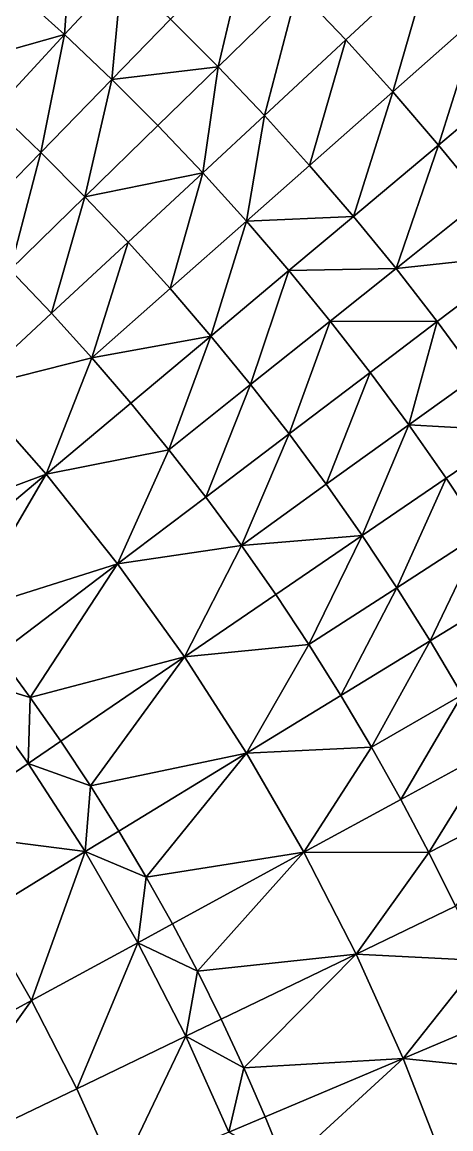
# Model space of a CAD drawing. Header units: millimetres. Extents: x -3750 to 5350, y -3750 to 3750.
# Drawn here: x 1334 to 1663, y 632 to 1482 of the extents above; entities that cross this region are included whole.
import ezdxf

# ---------------------------------------------------------------- set-up
doc = ezdxf.new("R2010")
doc.units = ezdxf.units.MM
doc.header["$MEASUREMENT"] = 0
doc.layers.add('MESH_3D', color=2, linetype='CONTINUOUS')

msp = doc.modelspace()

# ---------------------------------------------------------------- linework, layer by layer
at = {"layer": 'MESH_3D'}
for points in [[(925.34, 3634.04, 32500), (-2410.45, 2872.67, 32500), (3378.63, -1627.06, 32500)], [(925.34, 3634.04, 32500), (3634.04, -925.34, 32500), (3745.34, -186.92, 32500)], [(925.34, 3634.04, 32500), (3378.63, -1627.06, 32500), (3634.04, -925.34, 32500)], [(2618.39, 2684.5, 32500), (925.34, 3634.04, 32500), (3745.34, -186.92, 32500)], [(3378.63, -1627.06, 32500), (-2410.45, 2872.67, 32500), (-1955.38, -3199.84, 32500)], [(1371.92, 1554.58, -698.41), (1366.18, 1472.39, -744.25), (1329.04, 1505.99, -744.25)], [(1371.92, 1554.58, -698.41), (1410.25, 1519.89, -698.41), (1366.18, 1472.39, -744.25)], [(1507.26, 1545.32, -630.5), (1484.26, 1447.71, -698.41), (1447.71, 1484.26, -698.41)], [(1507.26, 1545.32, -630.5), (1545.32, 1507.26, -630.5), (1484.26, 1447.71, -698.41)], [(1647.63, 1528.77, -547.31), (1582.42, 1468.27, -630.5), (1545.32, 1507.26, -630.5)], [(1647.63, 1528.77, -547.31), (1618.53, 1428.36, -630.5), (1582.42, 1468.27, -630.5)], [(1647.63, 1528.77, -547.31), (1685.23, 1487.22, -547.31), (1618.53, 1428.36, -630.5)], [(1410.25, 1519.89, -698.41), (1402.46, 1437.87, -744.25), (1366.18, 1472.39, -744.25)], [(1410.25, 1519.89, -698.41), (1447.71, 1484.26, -698.41), (1402.46, 1437.87, -744.25)], [(1329.04, 1505.99, -744.25), (1366.18, 1472.39, -744.25), (1277.3, 1447.36, -794.3)], [(1545.32, 1507.26, -630.5), (1519.89, 1410.25, -698.41), (1484.26, 1447.71, -698.41)], [(1545.32, 1507.26, -630.5), (1582.42, 1468.27, -630.5), (1519.89, 1410.25, -698.41)], [(1447.71, 1484.26, -698.41), (1484.26, 1447.71, -698.41), (1402.46, 1437.87, -744.25)], [(1685.23, 1487.22, -547.31), (1653.64, 1387.57, -630.5), (1618.53, 1428.36, -630.5)], [(1685.23, 1487.22, -547.31), (1721.78, 1444.74, -547.31), (1653.64, 1387.57, -630.5)], [(1366.18, 1472.39, -744.25), (1312.99, 1415.07, -794.3), (1277.3, 1447.36, -794.3)], [(1366.18, 1472.39, -744.25), (1347.86, 1381.89, -794.3), (1312.99, 1415.07, -794.3)], [(1366.18, 1472.39, -744.25), (1402.46, 1437.87, -744.25), (1347.86, 1381.89, -794.3)], [(1582.42, 1468.27, -630.5), (1554.58, 1371.92, -698.41), (1519.89, 1410.25, -698.41)], [(1582.42, 1468.27, -630.5), (1618.53, 1428.36, -630.5), (1554.58, 1371.92, -698.41)], [(1484.26, 1447.71, -698.41), (1437.87, 1402.46, -744.25), (1402.46, 1437.87, -744.25)], [(1484.26, 1447.71, -698.41), (1472.39, 1366.18, -744.25), (1437.87, 1402.46, -744.25)], [(1484.26, 1447.71, -698.41), (1519.89, 1410.25, -698.41), (1472.39, 1366.18, -744.25)], [(1402.46, 1437.87, -744.25), (1381.89, 1347.86, -794.3), (1347.86, 1381.89, -794.3)], [(1402.46, 1437.87, -744.25), (1437.87, 1402.46, -744.25), (1381.89, 1347.86, -794.3)], [(1721.78, 1444.74, -547.31), (1687.72, 1345.91, -630.5), (1653.64, 1387.57, -630.5)], [(1618.53, 1428.36, -630.5), (1588.3, 1332.74, -698.41), (1554.58, 1371.92, -698.41)], [(1618.53, 1428.36, -630.5), (1653.64, 1387.57, -630.5), (1588.3, 1332.74, -698.41)], [(1312.99, 1415.07, -794.3), (1347.86, 1381.89, -794.3), (1291.74, 1324.35, -840.76)], [(1519.89, 1410.25, -698.41), (1505.99, 1329.04, -744.25), (1472.39, 1366.18, -744.25)], [(1519.89, 1410.25, -698.41), (1554.58, 1371.92, -698.41), (1505.99, 1329.04, -744.25)], [(1437.87, 1402.46, -744.25), (1472.39, 1366.18, -744.25), (1381.89, 1347.86, -794.3)], [(1653.64, 1387.57, -630.5), (1621.03, 1292.73, -698.41), (1588.3, 1332.74, -698.41)], [(1653.64, 1387.57, -630.5), (1687.72, 1345.91, -630.5), (1621.03, 1292.73, -698.41)], [(1347.86, 1381.89, -794.3), (1324.35, 1291.74, -840.76), (1291.74, 1324.35, -840.76)], [(1347.86, 1381.89, -794.3), (1381.89, 1347.86, -794.3), (1324.35, 1291.74, -840.76)], [(1554.58, 1371.92, -698.41), (1588.3, 1332.74, -698.41), (1505.99, 1329.04, -744.25)], [(1472.39, 1366.18, -744.25), (1415.07, 1312.99, -794.3), (1381.89, 1347.86, -794.3)], [(1472.39, 1366.18, -744.25), (1447.36, 1277.3, -794.3), (1415.07, 1312.99, -794.3)], [(1472.39, 1366.18, -744.25), (1505.99, 1329.04, -744.25), (1447.36, 1277.3, -794.3)], [(1381.89, 1347.86, -794.3), (1356.15, 1258.32, -840.76), (1324.35, 1291.74, -840.76)], [(1381.89, 1347.86, -794.3), (1415.07, 1312.99, -794.3), (1356.15, 1258.32, -840.76)], [(1687.72, 1345.91, -630.5), (1720.75, 1303.42, -630.5), (1621.03, 1292.73, -698.41)], [(1505.99, 1329.04, -744.25), (1478.76, 1240.82, -794.3), (1447.36, 1277.3, -794.3)], [(1505.99, 1329.04, -744.25), (1538.65, 1291.08, -744.25), (1478.76, 1240.82, -794.3)], [(1588.3, 1332.74, -698.41), (1538.65, 1291.08, -744.25), (1505.99, 1329.04, -744.25)], [(1588.3, 1332.74, -698.41), (1621.03, 1292.73, -698.41), (1538.65, 1291.08, -744.25)], [(1415.07, 1312.99, -794.3), (1387.1, 1224.12, -840.76), (1356.15, 1258.32, -840.76)], [(1415.07, 1312.99, -794.3), (1447.36, 1277.3, -794.3), (1387.1, 1224.12, -840.76)], [(1720.75, 1303.42, -630.5), (1652.75, 1251.91, -698.41), (1621.03, 1292.73, -698.41)], [(1720.75, 1303.42, -630.5), (1683.45, 1210.32, -698.41), (1652.75, 1251.91, -698.41)], [(1621.03, 1292.73, -698.41), (1570.36, 1252.32, -744.25), (1538.65, 1291.08, -744.25)], [(1621.03, 1292.73, -698.41), (1652.75, 1251.91, -698.41), (1570.36, 1252.32, -744.25)], [(1293.9, 1200.56, -885.22), (1324.35, 1291.74, -840.76), (1356.15, 1258.32, -840.76)], [(1538.65, 1291.08, -744.25), (1509.23, 1203.57, -794.3), (1478.76, 1240.82, -794.3)], [(1538.65, 1291.08, -744.25), (1570.36, 1252.32, -744.25), (1509.23, 1203.57, -794.3)], [(1447.36, 1277.3, -794.3), (1478.76, 1240.82, -794.3), (1387.1, 1224.12, -840.76)], [(1293.9, 1200.56, -885.22), (1356.15, 1258.32, -840.76), (1387.1, 1224.12, -840.76)], [(1570.36, 1252.32, -744.25), (1538.77, 1165.57, -794.3), (1509.23, 1203.57, -794.3)], [(1570.36, 1252.32, -744.25), (1601.1, 1212.78, -744.25), (1538.77, 1165.57, -794.3)], [(1652.75, 1251.91, -698.41), (1601.1, 1212.78, -744.25), (1570.36, 1252.32, -744.25)], [(1652.75, 1251.91, -698.41), (1630.84, 1172.49, -744.25), (1601.1, 1212.78, -744.25)], [(1652.75, 1251.91, -698.41), (1683.45, 1210.32, -698.41), (1630.84, 1172.49, -744.25)], [(1478.76, 1240.82, -794.3), (1417.18, 1189.16, -840.76), (1387.1, 1224.12, -840.76)], [(1478.76, 1240.82, -794.3), (1446.39, 1153.46, -840.76), (1417.18, 1189.16, -840.76)], [(1478.76, 1240.82, -794.3), (1509.23, 1203.57, -794.3), (1446.39, 1153.46, -840.76)], [(1293.9, 1200.56, -885.22), (1387.1, 1224.12, -840.76), (1352.13, 1134.57, -885.22)], [(1352.13, 1134.57, -885.22), (1387.1, 1224.12, -840.76), (1417.18, 1189.16, -840.76)], [(1601.1, 1212.78, -744.25), (1567.35, 1126.85, -794.3), (1538.77, 1165.57, -794.3)], [(1601.1, 1212.78, -744.25), (1630.84, 1172.49, -744.25), (1567.35, 1126.85, -794.3)], [(1683.45, 1210.32, -698.41), (1713.1, 1167.97, -698.41), (1630.84, 1172.49, -744.25)], [(1293.9, 1200.56, -885.22), (1352.13, 1134.57, -885.22), (1237.14, 1091.78, -939.08)], [(1509.23, 1203.57, -794.3), (1474.7, 1117.04, -840.76), (1446.39, 1153.46, -840.76)], [(1509.23, 1203.57, -794.3), (1538.77, 1165.57, -794.3), (1474.7, 1117.04, -840.76)], [(1352.13, 1134.57, -885.22), (1417.18, 1189.16, -840.76), (1446.39, 1153.46, -840.76)], [(1538.77, 1165.57, -794.3), (1502.09, 1079.93, -840.76), (1474.7, 1117.04, -840.76)], [(1538.77, 1165.57, -794.3), (1567.35, 1126.85, -794.3), (1502.09, 1079.93, -840.76)], [(1630.84, 1172.49, -744.25), (1594.95, 1087.42, -794.3), (1567.35, 1126.85, -794.3)], [(1630.84, 1172.49, -744.25), (1659.56, 1131.47, -744.25), (1594.95, 1087.42, -794.3)], [(1713.1, 1167.97, -698.41), (1659.56, 1131.47, -744.25), (1630.84, 1172.49, -744.25)], [(1713.1, 1167.97, -698.41), (1687.25, 1089.74, -744.25), (1659.56, 1131.47, -744.25)], [(1352.13, 1134.57, -885.22), (1446.39, 1153.46, -840.76), (1407, 1065.76, -885.22)], [(1407, 1065.76, -885.22), (1446.39, 1153.46, -840.76), (1474.7, 1117.04, -840.76)], [(1352.13, 1134.57, -885.22), (1263.97, 1060.6, -939.08), (1237.14, 1091.78, -939.08)], [(1352.13, 1134.57, -885.22), (1290.02, 1028.76, -939.08), (1263.97, 1060.6, -939.08)], [(1352.13, 1134.57, -885.22), (1407, 1065.76, -885.22), (1290.02, 1028.76, -939.08)], [(1659.56, 1131.47, -744.25), (1621.57, 1047.32, -794.3), (1594.95, 1087.42, -794.3)], [(1659.56, 1131.47, -744.25), (1687.25, 1089.74, -744.25), (1621.57, 1047.32, -794.3)], [(1567.35, 1126.85, -794.3), (1594.95, 1087.42, -794.3), (1502.09, 1079.93, -840.76)], [(1407, 1065.76, -885.22), (1474.7, 1117.04, -840.76), (1502.09, 1079.93, -840.76)], [(1687.25, 1089.74, -744.25), (1647.17, 1006.57, -794.3), (1621.57, 1047.32, -794.3)], [(1687.25, 1089.74, -744.25), (1713.9, 1047.34, -744.25), (1647.17, 1006.57, -794.3)], [(1594.95, 1087.42, -794.3), (1528.54, 1042.14, -840.76), (1502.09, 1079.93, -840.76)], [(1594.95, 1087.42, -794.3), (1554.05, 1003.71, -840.76), (1528.54, 1042.14, -840.76)], [(1594.95, 1087.42, -794.3), (1621.57, 1047.32, -794.3), (1554.05, 1003.71, -840.76)], [(1407, 1065.76, -885.22), (1502.09, 1079.93, -840.76), (1458.38, 994.31, -885.22)], [(1458.38, 994.31, -885.22), (1502.09, 1079.93, -840.76), (1528.54, 1042.14, -840.76)], [(1407, 1065.76, -885.22), (1315.27, 996.28, -939.08), (1290.02, 1028.76, -939.08)], [(1407, 1065.76, -885.22), (1339.7, 963.18, -939.08), (1315.27, 996.28, -939.08)], [(1407, 1065.76, -885.22), (1458.38, 994.31, -885.22), (1339.7, 963.18, -939.08)], [(1621.57, 1047.32, -794.3), (1578.59, 964.66, -840.76), (1554.05, 1003.71, -840.76)], [(1621.57, 1047.32, -794.3), (1647.17, 1006.57, -794.3), (1578.59, 964.66, -840.76)], [(1713.9, 1047.34, -744.25), (1671.76, 965.19, -794.3), (1647.17, 1006.57, -794.3)], [(1458.38, 994.31, -885.22), (1528.54, 1042.14, -840.76), (1554.05, 1003.71, -840.76)], [(1458.38, 994.31, -885.22), (1554.05, 1003.71, -840.76), (1506.13, 920.38, -885.22)], [(1506.13, 920.38, -885.22), (1554.05, 1003.71, -840.76), (1578.59, 964.66, -840.76)], [(1647.17, 1006.57, -794.3), (1602.15, 925, -840.76), (1578.59, 964.66, -840.76)], [(1647.17, 1006.57, -794.3), (1671.76, 965.19, -794.3), (1602.15, 925, -840.76)], [(1291.18, 978.03, -952.14), (1315.27, 996.28, -939.08), (1339.7, 963.18, -939.08)], [(1458.38, 994.31, -885.22), (1363.29, 929.48, -939.08), (1339.7, 963.18, -939.08)], [(1458.38, 994.31, -885.22), (1386.04, 895.2, -939.08), (1363.29, 929.48, -939.08)], [(1458.38, 994.31, -885.22), (1506.13, 920.38, -885.22), (1386.04, 895.2, -939.08)], [(1291.18, 978.03, -952.14), (1338.33, 912.45, -952.14), (1261.52, 860.09, -989.8)], [(1291.18, 978.03, -952.14), (1339.7, 963.18, -939.08), (1338.33, 912.45, -952.14)], [(1338.33, 912.45, -952.14), (1339.7, 963.18, -939.08), (1363.29, 929.48, -939.08)], [(1506.13, 920.38, -885.22), (1578.59, 964.66, -840.76), (1602.15, 925, -840.76)], [(1671.76, 965.19, -794.3), (1624.71, 884.77, -840.76), (1602.15, 925, -840.76)], [(1671.76, 965.19, -794.3), (1695.3, 923.21, -794.3), (1624.71, 884.77, -840.76)], [(1338.33, 912.45, -952.14), (1363.29, 929.48, -939.08), (1386.04, 895.2, -939.08)], [(1506.13, 920.38, -885.22), (1407.93, 860.37, -939.08), (1386.04, 895.2, -939.08)], [(1506.13, 920.38, -885.22), (1428.94, 825, -939.08), (1407.93, 860.37, -939.08)], [(1506.13, 920.38, -885.22), (1550.13, 844.16, -885.22), (1428.94, 825, -939.08)], [(1506.13, 920.38, -885.22), (1602.15, 925, -840.76), (1550.13, 844.16, -885.22)], [(1550.13, 844.16, -885.22), (1602.15, 925, -840.76), (1624.71, 884.77, -840.76)], [(1695.3, 923.21, -794.3), (1646.26, 843.99, -840.76), (1624.71, 884.77, -840.76)], [(1695.3, 923.21, -794.3), (1717.79, 880.66, -794.3), (1646.26, 843.99, -840.76)], [(1338.33, 912.45, -952.14), (1382.14, 844.61, -952.14), (1261.52, 860.09, -989.8)], [(1338.33, 912.45, -952.14), (1386.04, 895.2, -939.08), (1382.14, 844.61, -952.14)], [(1382.14, 844.61, -952.14), (1386.04, 895.2, -939.08), (1407.93, 860.37, -939.08)], [(1550.13, 844.16, -885.22), (1624.71, 884.77, -840.76), (1646.26, 843.99, -840.76)], [(1717.79, 880.66, -794.3), (1666.79, 802.68, -840.76), (1646.26, 843.99, -840.76)], [(1382.14, 844.61, -952.14), (1302.82, 796.14, -989.8), (1261.52, 860.09, -989.8)], [(1382.14, 844.61, -952.14), (1407.93, 860.37, -939.08), (1428.94, 825, -939.08)], [(1382.14, 844.61, -952.14), (1340.89, 730.21, -989.8), (1302.82, 796.14, -989.8)], [(1382.14, 844.61, -952.14), (1422.53, 774.67, -952.14), (1340.89, 730.21, -989.8)], [(1382.14, 844.61, -952.14), (1428.94, 825, -939.08), (1422.53, 774.67, -952.14)], [(1550.13, 844.16, -885.22), (1449.07, 789.12, -939.08), (1428.94, 825, -939.08)], [(1550.13, 844.16, -885.22), (1468.29, 752.75, -939.08), (1449.07, 789.12, -939.08)], [(1550.13, 844.16, -885.22), (1590.28, 765.84, -885.22), (1468.29, 752.75, -939.08)], [(1550.13, 844.16, -885.22), (1646.26, 843.99, -840.76), (1590.28, 765.84, -885.22)], [(1590.28, 765.84, -885.22), (1646.26, 843.99, -840.76), (1666.79, 802.68, -840.76)], [(1422.53, 774.67, -952.14), (1428.94, 825, -939.08), (1449.07, 789.12, -939.08)], [(1590.28, 765.84, -885.22), (1666.79, 802.68, -840.76), (1686.29, 760.88, -840.76)], [(1302.82, 796.14, -989.8), (1340.89, 730.21, -989.8), (1217.12, 662.81, -1040.35)], [(1422.53, 774.67, -952.14), (1449.07, 789.12, -939.08), (1468.29, 752.75, -939.08)], [(1422.53, 774.67, -952.14), (1375.62, 662.46, -989.8), (1340.89, 730.21, -989.8)], [(1422.53, 774.67, -952.14), (1459.37, 702.8, -952.14), (1375.62, 662.46, -989.8)], [(1422.53, 774.67, -952.14), (1468.29, 752.75, -939.08), (1459.37, 702.8, -952.14)], [(1590.28, 765.84, -885.22), (1486.6, 715.91, -939.08), (1468.29, 752.75, -939.08)], [(1590.28, 765.84, -885.22), (1503.98, 678.62, -939.08), (1486.6, 715.91, -939.08)], [(1590.28, 765.84, -885.22), (1626.48, 685.62, -885.22), (1503.98, 678.62, -939.08)], [(1590.28, 765.84, -885.22), (1686.29, 760.88, -840.76), (1626.48, 685.62, -885.22)], [(1626.48, 685.62, -885.22), (1686.29, 760.88, -840.76), (1704.73, 718.6, -840.76)], [(1459.37, 702.8, -952.14), (1468.29, 752.75, -939.08), (1486.6, 715.91, -939.08)], [(1340.89, 730.21, -989.8), (1248.65, 601.32, -1040.35), (1217.12, 662.81, -1040.35)], [(1340.89, 730.21, -989.8), (1375.62, 662.46, -989.8), (1248.65, 601.32, -1040.35)], [(1459.37, 702.8, -952.14), (1486.6, 715.91, -939.08), (1503.98, 678.62, -939.08)], [(1626.48, 685.62, -885.22), (1704.73, 718.6, -840.76), (1722.12, 675.88, -840.76)], [(1459.37, 702.8, -952.14), (1406.93, 593.07, -989.8), (1375.62, 662.46, -989.8)], [(1459.37, 702.8, -952.14), (1492.59, 629.18, -952.14), (1406.93, 593.07, -989.8)], [(1459.37, 702.8, -952.14), (1503.98, 678.62, -939.08), (1492.59, 629.18, -952.14)], [(1626.48, 685.62, -885.22), (1520.44, 640.92, -939.08), (1503.98, 678.62, -939.08)], [(1626.48, 685.62, -885.22), (1535.94, 602.81, -939.08), (1520.44, 640.92, -939.08)], [(1626.48, 685.62, -885.22), (1658.63, 603.69, -885.22), (1535.94, 602.81, -939.08)], [(1626.48, 685.62, -885.22), (1722.12, 675.88, -840.76), (1658.63, 603.69, -885.22)], [(1492.59, 629.18, -952.14), (1503.98, 678.62, -939.08), (1520.44, 640.92, -939.08)], [(1658.63, 603.69, -885.22), (1722.12, 675.88, -840.76), (1738.43, 632.74, -840.76)], [(1375.62, 662.46, -989.8), (1406.93, 593.07, -989.8), (1248.65, 601.32, -1040.35)], [(1492.59, 629.18, -952.14), (1520.44, 640.92, -939.08), (1535.94, 602.81, -939.08)], [(1658.63, 603.69, -885.22), (1738.43, 632.74, -840.76), (1753.67, 589.2, -840.76)]]:
    msp.add_3dface(points, dxfattribs=at)

doc.saveas('drawing.dxf')
